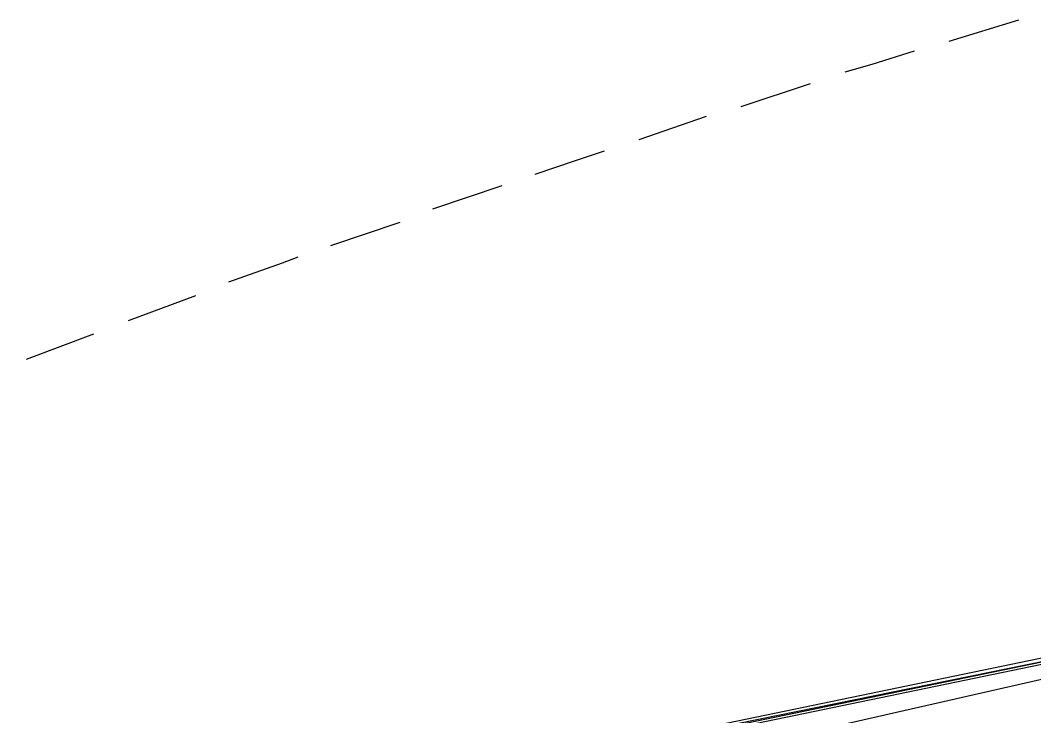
# Model space of a CAD drawing. Header units: feet. Extents: x -84 to 198, y -22 to 181.
# Drawn here: x 59.32 to 66.34, y 151.61 to 156.43 of the extents above; entities that cross this region are included whole.
import ezdxf

# ---------------------------------------------------------------- set-up
doc = ezdxf.new("R2010")
doc.units = ezdxf.units.FT
doc.layers.add('A-AREA-UNIDAD', color=30, linetype='CONTINUOUS')
doc.layers.add('A-LINEA', color=7, linetype='CONTINUOUS')

msp = doc.modelspace()

# ---------------------------------------------------------------- linework, layer by layer
at = {"layer": 'A-AREA-UNIDAD'}
msp.add_lwpolyline([(86.112, 153.9733), (76.032, 153.3689), (67.2, 152.0533), (60.16, 150.4533), (60.08, 150.2578), (59.44, 150.2578), (56.48, 149.4222)], dxfattribs=at)
at = {"layer": 'A-LINEA'}
for p, q in [((66.2267, 156.4311), (65.7467, 156.2844)), ((64.7867, 155.9911), (64.3067, 155.8311)), ((64.0667, 155.7644), (63.6, 155.6044)), ((62.6533, 155.2844), (62.1733, 155.1244)), ((61.9467, 155.0311), (61.4667, 154.8711)), ((60.5333, 154.5244), (60.0667, 154.3511)), ((59.8267, 154.2578), (59.36, 154.0844))]:
    msp.add_line(p, q, dxfattribs=at)
for points in [[(65.5067, 156.2178), (65.2133, 156.1244), (65.0267, 156.0711)], [(63.36, 155.5244), (63.16, 155.4578), (62.88, 155.3644)], [(61.24, 154.7911), (61.1333, 154.7511), (60.76, 154.6178)], [(67.6133, 152.2711), (63.76, 151.4711), (63.76, 151.4578), (67.6267, 152.2444), (67.6267, 152.2578), (67.6133, 152.2711)], [(67.6267, 152.2444), (63.76, 151.4444), (63.76, 151.4311), (67.6267, 152.2311), (67.6267, 152.2444)]]:
    msp.add_lwpolyline(points, dxfattribs=at)

doc.saveas('drawing.dxf')
